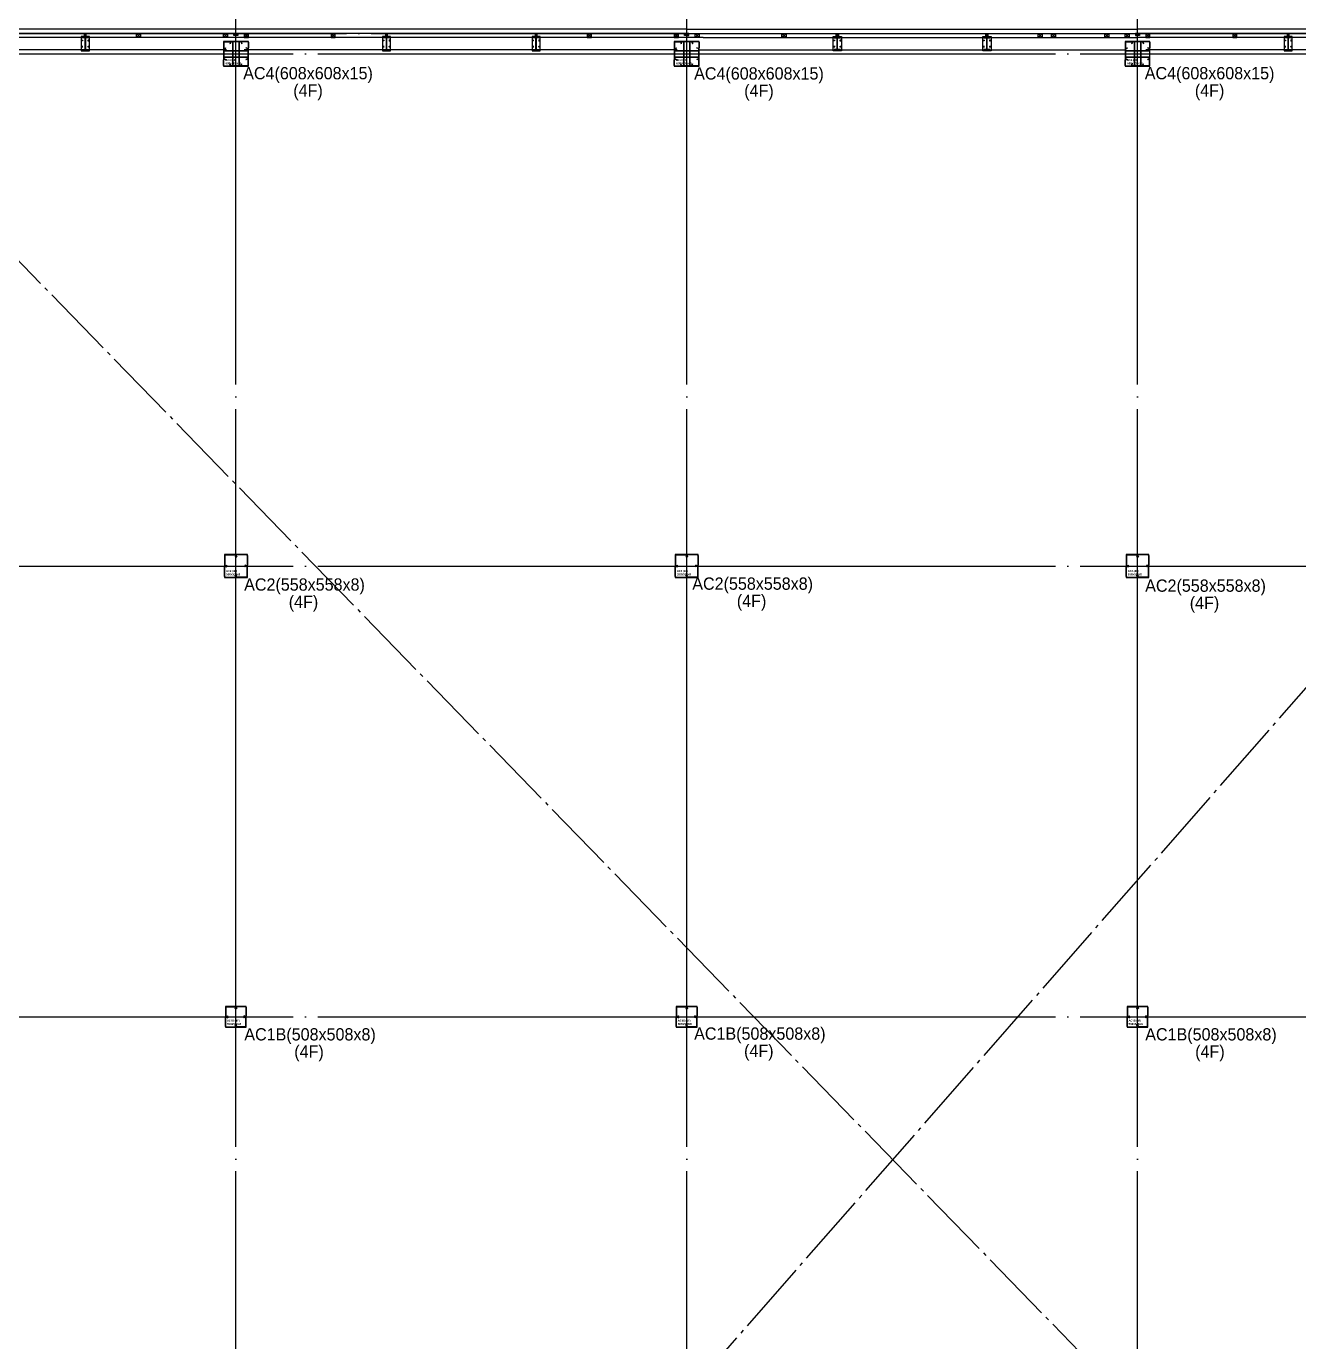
# Model space of a CAD drawing. Header units: millimetres. Extents: x -47382 to 204618, y -51045 to 127155.
# Drawn here: x 85886 to 116933, y 32442 to 64543 of the extents above; entities that cross this region are included whole.
import ezdxf
from ezdxf.enums import TextEntityAlignment as Align

# ---------------------------------------------------------------- set-up
doc = ezdxf.new("R2010")
doc.units = ezdxf.units.MM
doc.header["$LTSCALE"] = 300
doc.header["$MEASUREMENT"] = 0
for name, pattern in [('CEN', [62, 60, -1, 0, -1]), ('HID', [2, 1.1, -0.9]), ('STD_SHAFT', [7.3, 6, -0.5, 0.3, -0.5])]:
    doc.linetypes.add(name, pattern=pattern)
doc.layers.get('0').update_dxf_attribs({"linetype": 'CONTINUOUS'})
doc.layers.get('Defpoints').update_dxf_attribs({"color": 153, "linetype": 'CONTINUOUS'})
for name, color, linetype in [('1', 7, 'CONTINUOUS'), ('6', 6, 'CONTINUOUS'), ('A-CEN', 1, 'CEN'), ('A-FLOR-FLIN-TYP2', 8, 'CONTINUOUS'), ('A-FLOR-GW', 6, 'CONTINUOUS'), ('A-FLOR-OPEN-BELO', 6, 'STD_SHAFT'), ('A-FLOR-STUD', 9, 'CONTINUOUS'), ('A-ST-AXIS-CEN', 252, 'CEN'), ('A-ST-COL', 2, 'CONTINUOUS'), ('Bound', 9, 'CONTINUOUS'), ('SS-PLATE', 32, 'CONTINUOUS'), ('STEEL', 2, 'CONTINUOUS'), ('XREF-PLAN$0$A-STEEL', 7, 'CONTINUOUS')]:
    doc.layers.add(name, color=color, linetype=linetype)
doc.layers.add('Defpoint', color=161, linetype='CONTINUOUS', plot=False)
doc.styles.add('SH_대대리576', font='NanumGothicBold.ttf')
doc.styles.add('돋움', font='')
doc.styles.get('돋움').set_extended_font_data('Dotum')

# ---------------------------------------------------------------- blocks, each defined once
blk = doc.blocks.new('A$C284E115B')
at = {"layer": 'A-FLOR-STUD'}
for p, q in [((2, 48, -103000), (98, 2, -103000)), ((2, 2, -103000), (98, 48, -103000))]:
    blk.add_line(p, q, dxfattribs=at)
at = {"layer": 'A-FLOR-STUD', "elevation": -103000}
for points in [[(0, 50), (100, 50), (100, 0), (0, 0)], [(2, 48), (98, 48), (98, 2), (2, 2)]]:
    blk.add_lwpolyline(points, close=True, dxfattribs=at)
blk = doc.blocks.new('BOLT')
at = {"layer": '1', "color": 251}
for p, q in [((-21, 0), (21, 0)), ((0, -21), (0, 21))]:
    blk.add_line(p, q, dxfattribs=at)
at = {"layer": '6', "color": 251}
blk.add_circle((0, 0), 11, dxfattribs=at)
blk = doc.blocks.new('WC2_BP')
at = {"layer": 'SS-PLATE', "color": 251, "ltscale": 0.05}
blk.add_lwpolyline([(-175, -100), (175, -100), (175, 100), (-175, 100)], close=True, dxfattribs=at)
at = {"linetype": 'HID', "yscale": 0.909090909090909, "zscale": 0.909090909090909}
for p, xscale in [((-75, 75), -0.909090909090909), ((75, 75), 0.909090909090909)]:
    blk.add_blockref('BOLT', p, dxfattribs=dict(at, xscale=xscale))
at = {"linetype": 'HID', "yscale": 0.909090909090909, "zscale": 0.909090909090909, "rotation": 180}
for p, xscale in [((-75, -75), 0.909090909090909), ((75, -75), -0.909090909090909)]:
    blk.add_blockref('BOLT', p, dxfattribs=dict(at, xscale=xscale))
blk = doc.blocks.new('H-300X150X6_5X9')
at = {"layer": 'Defpoint'}
for p, q in [((-3.25, 0), (3.25, 0)), ((0, -150), (0, 150))]:
    blk.add_line(p, q, dxfattribs=at)
at = {"layer": 'STEEL'}
blk.add_lwpolyline([(-75, -150), (-75, -141), (-16.25, -141, 0.41421356), (-3.25, -128), (-3.25, 128, 0.41421356), (-16.25, 141), (-75, 141), (-75, 150), (75, 150), (75, 141), (16.25, 141, 0.41421356), (3.25, 128), (3.25, -128, 0.41421356), (16.25, -141), (75, -141), (75, -150)], format="xyb", close=True, dxfattribs=at)
at = {"layer": 'SS-PLATE', "color": 251, "ltscale": 0.05, "rotation": 90}
blk.add_blockref('WC2_BP', (0, 0), dxfattribs=at)
blk = doc.blocks.new('A$C2E56680A')
blk.add_blockref('A$C284E115B', (0, 50))
at = {"layer": 'STEEL', "xscale": -1, "rotation": 90.00000000000001}
blk.add_blockref('H-300X150X6_5X9', (250, 75, -103000), dxfattribs=at)
blk = doc.blocks.new('3-11000')
at = {"layer": 'A-FLOR-FLIN-TYP2'}
for p, q in [((200, -400, -103000), (200, 11000, -103000)), ((500, 229, -103000), (500, 10796, -103000))]:
    blk.add_line(p, q, dxfattribs=at)
at = {"layer": 'A-FLOR-GW'}
for p, q in [((0, 0, -103000), (0, 11000, -103000)), ((100, 0, -103000), (100, 11000, -103000))]:
    blk.add_line(p, q, dxfattribs=at)
for p in [(100, 7250), (100, 3600)]:
    blk.add_blockref('A$C2E56680A', p)
blk = doc.blocks.new('A$C02DD68EE')
at = {"layer": 'A-FLOR-STUD'}
for p, q in [((125, 11000, -103000), (102, 10952, -103000)), ((125, 11000, -103000), (148, 10952, -103000)), ((102, 48, -103000), (125, 0, -103000)), ((148, 48, -103000), (125, 0, -103000))]:
    blk.add_line(p, q, dxfattribs=at)
at = {"layer": 'A-FLOR-STUD', "elevation": -103000}
for points in [[(100, 11000), (100, 10950), (150, 10950), (150, 11000)], [(102, 11000), (102, 10952), (148, 10952), (148, 11000)], [(150, 0), (150, 50), (100, 50), (100, 0)], [(148, 0), (148, 48), (102, 48), (102, 0)]]:
    blk.add_lwpolyline(points, dxfattribs=at)
blk.add_blockref('3-11000', (0, 0))
blk = doc.blocks.new('AC1B(4f)')
at = {"layer": 'A-ST-COL'}
for p, q in [((20, 508), (20, 294)), ((28, 508), (28, 294)), ((40, 528), (254, 528)), ((40, 520), (254, 520)), ((265, 504), (252, 473)), ((260, 470), (252, 473)), ((273, 501), (260, 470)), ((275, 501), (288, 470)), ((283, 504), (296, 473)), ((288, 470), (296, 473)), ((508, 528), (294, 528)), ((508, 520), (294, 520)), ((520, 508), (520, 294)), ((528, 508), (528, 294)), ((20, 40), (20, 254)), ((28, 40), (28, 254)), ((40, 28), (254, 28)), ((40, 20), (254, 20)), ((44, 283), (75, 296)), ((44, 265), (75, 252)), ((47, 275), (78, 288)), ((47, 273), (78, 260)), ((78, 288), (75, 296)), ((78, 260), (75, 252)), ((260, 78), (252, 75)), ((265, 44), (252, 75)), ((273, 47), (260, 78)), ((275, 47), (288, 78)), ((283, 44), (296, 75)), ((288, 78), (296, 75)), ((508, 28), (294, 28)), ((508, 20), (294, 20)), ((470, 288), (473, 296)), ((501, 275), (470, 288)), ((501, 273), (470, 260)), ((470, 260), (473, 252)), ((504, 283), (473, 296)), ((504, 265), (473, 252)), ((520, 40), (520, 254)), ((528, 40), (528, 254))]:
    blk.add_line(p, q, dxfattribs=at)
for centre, radius, start, end in [((40, 508), 20, 90, 180), ((40, 508), 12, 90, 180), ((254, 508), 20, 340, 90), ((254, 508), 12, 340, 90), ((294, 508), 20, 90, 200), ((294, 508), 12, 90, 200), ((508, 508), 20, 0, 90), ((508, 508), 12, 0, 90), ((40, 294), 20, 180, 290), ((40, 254), 20, 70, 180), ((40, 40), 20, 180, 270), ((40, 294), 12, 180, 290), ((40, 254), 12, 70, 180), ((40, 40), 12, 180, 270), ((254, 40), 20, 270, 20), ((254, 40), 12, 270, 20), ((294, 40), 20, 160, 270), ((294, 40), 12, 160, 270), ((508, 294), 20, 250, 0), ((508, 254), 20, 0, 110), ((508, 294), 12, 250, 0), ((508, 254), 12, 0, 110), ((508, 40), 20, 270, 0), ((508, 40), 12, 270, 0)]:
    blk.add_arc(centre, radius, start, end, dxfattribs=at)
at = {"layer": 'Bound', "color": 9, "linetype": 'Continuous'}
for p, q in [((528, 528), (20, 528)), ((20, 528), (20, 20)), ((528, 20), (528, 528)), ((20, 20), (528, 20))]:
    blk.add_line(p, q, dxfattribs=at)
at = {"layer": 'Defpoint'}
for p, q in [((274, 0), (274, 548)), ((0, 274), (548, 274))]:
    blk.add_line(p, q, dxfattribs=at)
at = {"layer": 'Defpoint', "linetype": 'Continuous', "style": 'SH_대대리576'}
for s, p in [('AC1B (4F)', (56, 181)), ('508x508x8', (56, 100))]:
    blk.add_text(s, height=50, dxfattribs=at).set_placement(p, align=Align.MIDDLE_LEFT)
blk = doc.blocks.new('AC2 (4f)')
at = {"layer": 'A-ST-COL'}
for p, q in [((20, 558), (20, 319)), ((28, 558), (28, 319)), ((40, 578), (279, 578)), ((40, 570), (279, 570)), ((290, 554), (277, 523)), ((285, 520), (277, 523)), ((298, 551), (285, 520)), ((300, 551), (313, 520)), ((308, 554), (321, 523)), ((313, 520), (321, 523)), ((558, 578), (319, 578)), ((558, 570), (319, 570)), ((570, 558), (570, 319)), ((578, 558), (578, 319)), ((20, 40), (20, 279)), ((28, 40), (28, 279)), ((40, 28), (279, 28)), ((40, 20), (279, 20)), ((44, 308), (75, 321)), ((44, 290), (75, 277)), ((47, 300), (78, 313)), ((47, 298), (78, 285)), ((78, 313), (75, 321)), ((78, 285), (75, 277)), ((285, 78), (277, 75)), ((290, 44), (277, 75)), ((298, 47), (285, 78)), ((300, 47), (313, 78)), ((308, 44), (321, 75)), ((313, 78), (321, 75)), ((558, 28), (319, 28)), ((558, 20), (319, 20)), ((520, 313), (523, 321)), ((551, 300), (520, 313)), ((551, 298), (520, 285)), ((520, 285), (523, 277)), ((554, 308), (523, 321)), ((554, 290), (523, 277)), ((570, 40), (570, 279)), ((578, 40), (578, 279))]:
    blk.add_line(p, q, dxfattribs=at)
for centre, radius, start, end in [((40, 558), 20, 90, 180), ((40, 558), 12, 90, 180), ((279, 558), 20, 340, 90), ((279, 558), 12, 340, 90), ((319, 558), 20, 90, 200), ((319, 558), 12, 90, 200), ((558, 558), 20, 0, 90), ((558, 558), 12, 0, 90), ((40, 319), 20, 180, 290), ((40, 279), 20, 70, 180), ((40, 40), 20, 180, 270), ((40, 319), 12, 180, 290), ((40, 279), 12, 70, 180), ((40, 40), 12, 180, 270), ((279, 40), 20, 270, 20), ((279, 40), 12, 270, 20), ((319, 40), 20, 160, 270), ((319, 40), 12, 160, 270), ((558, 319), 20, 250, 0), ((558, 279), 20, 0, 110), ((558, 319), 12, 250, 0), ((558, 279), 12, 0, 110), ((558, 40), 20, 270, 0), ((558, 40), 12, 270, 0)]:
    blk.add_arc(centre, radius, start, end, dxfattribs=at)
at = {"layer": 'Bound', "color": 9, "linetype": 'Continuous'}
for p, q in [((578, 578), (20, 578)), ((20, 578), (20, 20)), ((578, 20), (578, 578)), ((20, 20), (578, 20))]:
    blk.add_line(p, q, dxfattribs=at)
at = {"layer": 'Defpoint'}
for p, q in [((299, 0), (299, 598)), ((0, 299), (598, 299))]:
    blk.add_line(p, q, dxfattribs=at)
at = {"layer": 'Defpoint', "linetype": 'Continuous', "style": 'SH_대대리576'}
for s, p in [('AC2 (4F)', (62, 179)), ('558x558x8', (62, 98))]:
    blk.add_text(s, height=50, dxfattribs=at).set_placement(p, align=Align.MIDDLE_LEFT)
blk = doc.blocks.new('AC4(4f)')
for points in [[(20, 449), (20, 199), (35, 199), (35, 449)], [(199, 628), (449, 628), (449, 613), (199, 613)], [(628, 199), (628, 449), (613, 449), (613, 199)], [(199, 20), (449, 20), (449, 35), (199, 35)]]:
    blk.add_hatch(color=9).paths.add_polyline_path(points)
for p, q in [((33, 403), (615, 403)), ((33, 394), (615, 394)), ((244, 615), (244, 33)), ((253, 615), (253, 33)), ((394, 615), (394, 33)), ((403, 615), (403, 33)), ((33, 254), (615, 254)), ((33, 245), (615, 245))]:
    blk.add_line(p, q)
at = {"color": 8, "linetype": 'Continuous'}
for points in [[(20, 449), (20, 199), (35, 199), (35, 449)], [(199, 628), (449, 628), (449, 613), (199, 613)], [(628, 199), (628, 449), (613, 449), (613, 199)], [(199, 20), (449, 20), (449, 35), (199, 35)]]:
    blk.add_lwpolyline(points, close=True, dxfattribs=at)
at = {"layer": 'A-ST-COL'}
for p, q in [((20, 608), (20, 469)), ((28, 608), (28, 469)), ((40, 628), (179, 628)), ((40, 620), (179, 620)), ((44, 458), (75, 471)), ((47, 450), (78, 463)), ((78, 463), (75, 471)), ((190, 604), (177, 573)), ((185, 570), (177, 573)), ((198, 601), (185, 570)), ((450, 601), (463, 570)), ((458, 604), (471, 573)), ((463, 570), (471, 573)), ((608, 628), (469, 628)), ((608, 620), (469, 620)), ((570, 463), (573, 471)), ((601, 450), (570, 463)), ((604, 458), (573, 471)), ((620, 608), (620, 469)), ((628, 608), (628, 469)), ((20, 40), (20, 179)), ((28, 40), (28, 179)), ((40, 28), (179, 28)), ((40, 20), (179, 20)), ((44, 190), (75, 177)), ((47, 198), (78, 185)), ((78, 185), (75, 177)), ((185, 78), (177, 75)), ((190, 44), (177, 75)), ((198, 47), (185, 78)), ((450, 47), (463, 78)), ((458, 44), (471, 75)), ((463, 78), (471, 75)), ((608, 28), (469, 28)), ((608, 20), (469, 20)), ((601, 198), (570, 185)), ((570, 185), (573, 177)), ((604, 190), (573, 177)), ((620, 40), (620, 179)), ((628, 40), (628, 179))]:
    blk.add_line(p, q, dxfattribs=at)
for centre, radius, start, end in [((40, 608), 20, 90, 180), ((40, 469), 20, 180, 290), ((40, 608), 12, 90, 180), ((40, 469), 12, 180, 290), ((179, 608), 20, 340, 90), ((179, 608), 12, 340, 90), ((469, 608), 20, 90, 200), ((469, 608), 12, 90, 200), ((608, 469), 20, 250, 0), ((608, 469), 12, 250, 0), ((608, 608), 20, 0, 90), ((608, 608), 12, 0, 90), ((40, 179), 20, 70, 180), ((40, 40), 20, 180, 270), ((40, 179), 12, 70, 180), ((40, 40), 12, 180, 270), ((179, 40), 20, 270, 20), ((179, 40), 12, 270, 20), ((469, 40), 20, 160, 270), ((469, 40), 12, 160, 270), ((608, 179), 20, 0, 110), ((608, 179), 12, 0, 110), ((608, 40), 20, 270, 0), ((608, 40), 12, 270, 0)]:
    blk.add_arc(centre, radius, start, end, dxfattribs=at)
at = {"layer": 'Bound', "color": 9, "linetype": 'Continuous'}
for p, q in [((628, 628), (20, 628)), ((20, 628), (20, 20)), ((628, 20), (628, 628)), ((20, 20), (628, 20))]:
    blk.add_line(p, q, dxfattribs=at)
at = {"layer": 'Defpoint'}
for p, q in [((324, 0), (324, 648)), ((0, 324), (648, 324))]:
    blk.add_line(p, q, dxfattribs=at)
at = {"layer": 'Defpoint', "linetype": 'Continuous', "style": 'SH_대대리576'}
for s, p in [('AC4 (4F)', (71, 174)), ('608x608x15', (71, 93))]:
    blk.add_text(s, height=50, dxfattribs=at).set_placement(p, align=Align.MIDDLE_LEFT)
blk = doc.blocks.new('ACT 지상4층구조평면도')
for name, p in [('AC4(4f)', (138058, 114592)), ('AC4(4f)', (149058, 114592)), ('AC4(4f)', (160058, 114592)), ('AC2 (4f)', (138083, 102117)), ('AC2 (4f)', (149083, 102117)), ('AC2 (4f)', (160083, 102117)), ('AC1B(4f)', (138108, 91142)), ('AC1B(4f)', (149108, 91142)), ('AC1B(4f)', (160108, 91142))]:
    blk.add_blockref(name, p)
blk = doc.blocks.new('XREF-PLAN$0$각-100X100')
at = {"layer": 'XREF-PLAN$0$A-STEEL', "color": 1}
for p, q in [((-47.7, -47.7), (47.7, 47.7)), ((-47.7, 47.7), (47.7, -47.7))]:
    blk.add_line(p, q, dxfattribs=at)
at = {"layer": 'XREF-PLAN$0$A-STEEL'}
blk.add_lwpolyline([(-50, -50), (50, -50), (50, 50), (-50, 50)], close=True, dxfattribs=at)
at = {"layer": 'XREF-PLAN$0$A-STEEL', "color": 8}
blk.add_lwpolyline([(-47.7, -47.7), (47.7, -47.7), (47.7, 47.7), (-47.7, 47.7)], close=True, dxfattribs=at)

msp = doc.modelspace()

# ---------------------------------------------------------------- linework, layer by layer
at = {"layer": 'A-CEN'}
msp.add_lwpolyline([(75700, 64371), (135500, 64371), (135500, 6371), (35500, 6371), (35500, 64371), (74500, 64371)], dxfattribs=at)
at = {"layer": 'A-FLOR-FLIN-TYP2'}
for p, q in [((102400, 64271), (113000, 64271)), ((102304, 63971), (112696, 63971))]:
    msp.add_line(p, q, dxfattribs=at)
at = {"layer": 'A-FLOR-GW'}
for p, q in [((102000, 64471), (113000, 64471)), ((102000, 64371), (113000, 64371))]:
    msp.add_line(p, q, dxfattribs=at)
at = {"layer": 'A-FLOR-OPEN-BELO'}
for p, q in [((80400, 6471), (131100, 64371)), ((80400, 64271), (131100, 12121))]:
    msp.add_line(p, q, dxfattribs=at)
at = {"layer": 'A-FLOR-STUD'}
for p, q in [((102048, 64369), (102000, 64346)), ((102048, 64324), (102000, 64346)), ((113000, 64346), (112952, 64369)), ((113000, 64346), (112952, 64324))]:
    msp.add_line(p, q, dxfattribs=at)
for points in [[(102000, 64321), (102050, 64321), (102050, 64371), (102000, 64371)], [(102000, 64324), (102048, 64324), (102048, 64369), (102000, 64369)], [(113000, 64371), (112950, 64371), (112950, 64321), (113000, 64321)], [(113000, 64369), (112952, 64369), (112952, 64324), (113000, 64324)]]:
    msp.add_lwpolyline(points, dxfattribs=at)
at = {"layer": 'A-ST-AXIS-CEN'}
for p, q in [((91000, 0), (91000, 99371)), ((102000, 0), (102000, 99371)), ((113000, 0), (113000, 99371)), ((0, 63871), (142000, 63871)), ((0, 51371), (142000, 51371)), ((0, 40371), (142000, 40371))]:
    msp.add_line(p, q, dxfattribs=at)

# ---------------------------------------------------------------- block references
msp.add_blockref('ACT 지상4층구조평면도', (-47382, -51045))
at = {"xscale": -1, "rotation": 89.99999999999999}
for p in [(91000, 64471), (102000, 64471), (124000, 64471)]:
    msp.add_blockref('A$C02DD68EE', p, dxfattribs=at)
at = {"ltscale": 5, "xscale": -1, "rotation": 180}
for p in [(88625, 64321), (90746, 64321), (102254, 64321), (104375, 64321), (110625, 64321), (110950, 64321), (112250, 64321), (112746, 64321)]:
    msp.add_blockref('XREF-PLAN$0$각-100X100', p, dxfattribs=at)
at = {"ltscale": 5, "rotation": 180}
for p in [(91254, 64321), (93375, 64321), (99625, 64321), (101746, 64321), (113254, 64321), (115375, 64321)]:
    msp.add_blockref('XREF-PLAN$0$각-100X100', p, dxfattribs=at)
at = {"rotation": 270}
for p in [(105600, 64371), (109250, 64371)]:
    msp.add_blockref('A$C2E56680A', p, dxfattribs=at)

# ---------------------------------------------------------------- texts
at = {"layer": 'Defpoints', "linetype": 'Continuous', "style": '돋움'}
for s, p in [('AC4(608x608x15)', (92760, 63159)), ('AC4(608x608x15)', (114759, 63159)), ('AC4(608x608x15)', (103763, 63152)), ('(4F)', (92760, 62739)), ('(4F)', (103763, 62732)), ('(4F)', (114759, 62739)), ('AC2(558x558x8)', (92674, 50680)), ('AC2(558x558x8)', (103609, 50702)), ('AC2(558x558x8)', (114660, 50653)), ('(4F)', (92649, 50260)), ('(4F)', (103583, 50281)), ('(4F)', (114634, 50233)), ('AC1B(508x508x8)', (103785, 39721)), ('AC1B(508x508x8)', (92809, 39703)), ('AC1B(508x508x8)', (114792, 39703)), ('(4F)', (92784, 39283)), ('(4F)', (103759, 39301)), ('(4F)', (114767, 39283))]:
    msp.add_text(s, height=300, dxfattribs=at).set_placement(p, align=Align.BOTTOM_CENTER)

doc.saveas('drawing.dxf')
